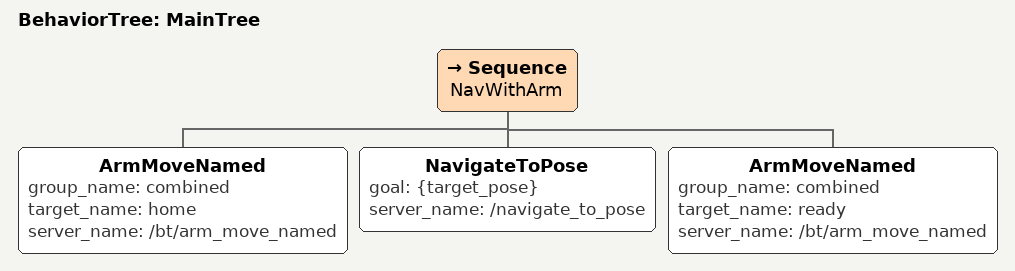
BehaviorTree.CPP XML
<!--
  Task-level tree: stow arm, navigate to pose, deploy arm.
  Nav2 handles replanning and recovery internally.
-->
<root main_tree_to_execute="MainTree">
  <BehaviorTree ID="MainTree">
    <Sequence name="NavWithArm">

      <ArmMoveNamed group_name="combined" target_name="home"
                    server_name="/bt/arm_move_named"/>

      <NavigateToPose goal="{target_pose}"
                      server_name="/navigate_to_pose"/>

      <ArmMoveNamed group_name="combined" target_name="ready"
                    server_name="/bt/arm_move_named"/>

    </Sequence>
  </BehaviorTree>
</root>
